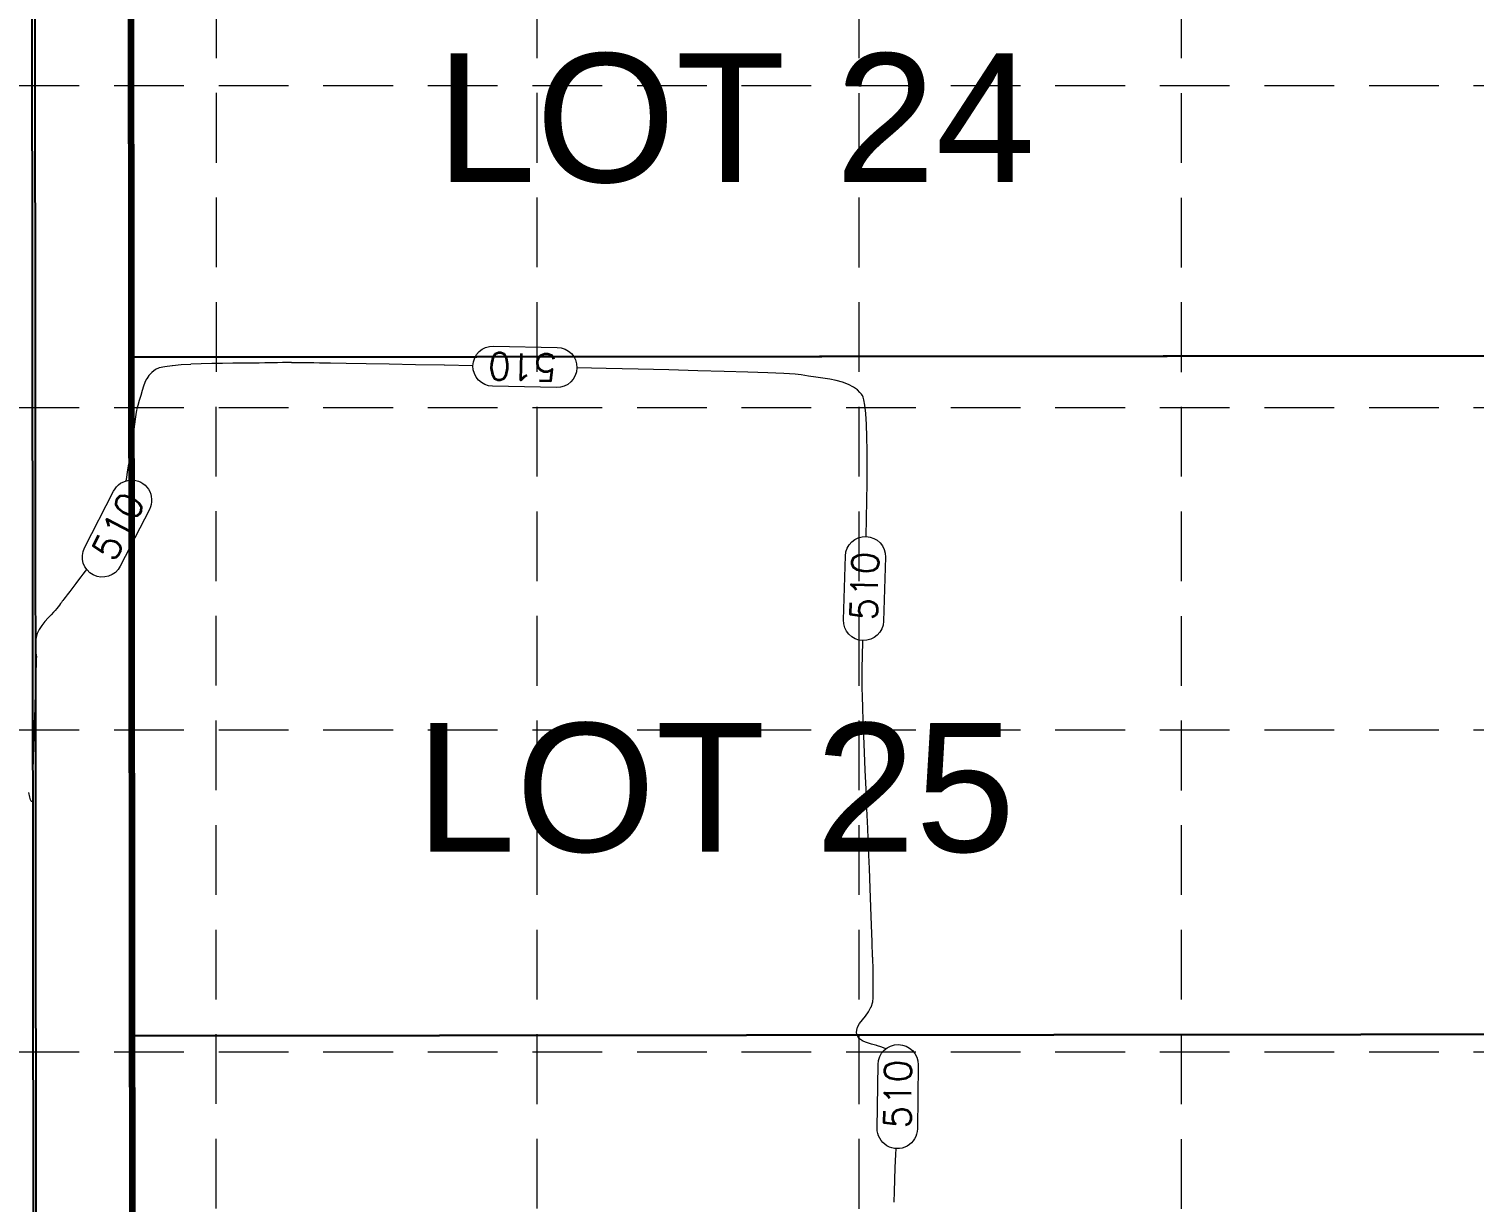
# Model space of a CAD drawing. Header units: feet. Extents: x -406 to 2003, y 7035 to 10885.
# Drawn here: x 343.5 to 613, y 9172.3 to 9391 of the extents above; entities that cross this region are included whole.
import ezdxf

# ---------------------------------------------------------------- set-up
doc = ezdxf.new("R2010")
doc.units = ezdxf.units.FT
doc.header["$LTSCALE"] = 40
doc.header["$MEASUREMENT"] = 0
doc.linetypes.add('HIDDEN', pattern=[0.375, 0.25, -0.125])
for name, color, linetype, lineweight in [('1 PROPOSED CONTOURS', 35, 'Continuous', 0), ('LOT NUMBERS', 3, 'Continuous', 35), ('right of way', 3, 'Continuous', 40), ('SILT FENCE', 200, 'Continuous', 100)]:
    doc.layers.add(name, color=color, linetype=linetype, lineweight=lineweight)
for name, color, linetype in [('GRID', 254, 'HIDDEN'), ('lots', 4, 'Continuous'), ('polys', 7, 'Continuous'), ('proposed pavement', 4, 'Continuous')]:
    doc.layers.add(name, color=color, linetype=linetype)
doc.styles.get("Standard").update_dxf_attribs({"font": 'ARIAL.TTF'})

msp = doc.modelspace()

# ---------------------------------------------------------------- linework, layer by layer
at = {"layer": '1 PROPOSED CONTOURS', "color": 35, "linetype": 'Continuous', "extrusion": (0.020081, 0.999798, 0)}
for points, elevation in [([(-242.63, 510), (-254.53, 510)], 9338.65), ([(-254.53, 510), (-242.63, 510)], 9331.15)]:
    msp.add_lwpolyline(points, dxfattribs=dict(at, elevation=elevation))
at = {"layer": '1 PROPOSED CONTOURS', "color": 35, "elevation": 510}
for points in [[(367.09, 9327.52), (366.39, 9326.99)], [(373.66, 9328.49), (371.85, 9328.38)], [(379.59, 9328.66), (377.59, 9328.63)], [(383.36, 9328.7), (381.53, 9328.69)], [(387.5, 9328.75), (386.4, 9328.72)], [(389.81, 9328.8), (388.74, 9328.78)], [(394.29, 9328.78), (393.34, 9328.79)], [(406.34, 9328.58), (402.66, 9328.65)], [(415.59, 9328.42), (410.68, 9328.51)], [(457.09, 9327.58), (451.1, 9327.71)], [(365.12, 9325.13), (364.85, 9324.4)], [(365.85, 9326.42), (365.44, 9325.81)], [(484.23, 9326.76), (481.26, 9326.89)], [(486.35, 9326.64), (484.23, 9326.76)], [(488.85, 9326.31), (487.5, 9326.53)], [(491.52, 9325.94), (490.2, 9326.12)], [(364.61, 9323.59), (364.35, 9322.71)], [(498.93, 9322.66), (498.86, 9322.76)], [(499.2, 9321.87), (499.04, 9322.4)], [(499.55, 9319.3), (499.37, 9320.9)], [(363.06, 9316.37), (362.94, 9315.34)], [(363.28, 9318.24), (363.17, 9317.33)], [(362.79, 9314.21), (362.6, 9312.98)], [(361.83, 9308.44), (361.65, 9307.38)], [(362.21, 9310.67), (362.02, 9309.54)], [(499.73, 9303.11), (499.78, 9306.36)], [(499.66, 9299.75), (499.73, 9303.11)], [(353.96, 9289.92), (353.56, 9289.39)], [(353.56, 9289.39), (353.14, 9288.85)], [(349.83, 9284.49), (349.69, 9284.31)], [(350.01, 9284.73), (349.83, 9284.49)], [(348.93, 9283.31), (348.68, 9282.98)], [(346.46, 9280.54), (345.88, 9279.81)], [(344.7, 9276.06), (344.74, 9275.38)], [(345.01, 9278.31), (344.81, 9277.55)], [(344.74, 9275.38), (344.8, 9274.78)], [(344.8, 9274.78), (344.85, 9274.3)], [(344.87, 9273.96), (344.86, 9273.57)], [(344.68, 9267.97), (344.65, 9267.1)], [(498.9, 9266.57), (498.86, 9268.21)], [(344.61, 9265.63), (344.59, 9265.02)], [(344.63, 9266.38), (344.61, 9265.63)], [(344.59, 9265.02), (344.57, 9264.48)], [(499.06, 9262.02), (498.97, 9264.49)], [(344.46, 9260.89), (344.42, 9259.83)], [(344.49, 9261.84), (344.46, 9260.89)], [(499.17, 9259.22), (499.06, 9262.02)], [(344.29, 9255.82), (344.27, 9255.23)], [(344.19, 9252.59), (344.19, 9251.91)], [(344.19, 9251.91), (344.22, 9250.96)], [(344.22, 9250.96), (344.26, 9249.89)], [(499.74, 9245.66), (499.58, 9249.3)], [(344.01, 9246.96), (343.97, 9246.97)], [(344.12, 9247.06), (344.05, 9246.98)], [(500.5, 9227.3), (500.36, 9230.82)], [(500.62, 9223.94), (500.5, 9227.3)], [(500.73, 9220.82), (500.62, 9223.94)], [(498.38, 9205.58), (498.9, 9206.26)], [(498.9, 9206.26), (499.47, 9206.98)], [(498, 9204.91), (498.38, 9205.58)], [(499.68, 9202.04), (498.89, 9202.38)], [(505.14, 9181.15), (505.18, 9182.28)], [(504.95, 9176.47), (505.04, 9178.77)]]:
    msp.add_lwpolyline(points, dxfattribs=at)
at = {"layer": '1 PROPOSED CONTOURS', "color": 35, "extrusion": (0.382941, -0.923773, 0), "elevation": -8475.94}
msp.add_lwpolyline([(3911.75, 510), (3911, 510)], dxfattribs=at)
at = {"layer": '1 PROPOSED CONTOURS', "color": 35, "extrusion": (0.215917, -0.976412, 0), "elevation": -9028.37}
msp.add_lwpolyline([(2374.24, 510), (2373.15, 510)], dxfattribs=at)
at = {"layer": '1 PROPOSED CONTOURS', "color": 35, "extrusion": (0.135827, -0.990733, 0), "elevation": -9191.5}
msp.add_lwpolyline([(1633.82, 510), (1632.44, 510)], dxfattribs=at)
at = {"layer": '1 PROPOSED CONTOURS', "color": 35, "extrusion": (0.090109, -0.995932, 0), "elevation": -9256.93}
msp.add_lwpolyline([(1210.91, 510), (1209.28, 510)], dxfattribs=at)
at = {"layer": '1 PROPOSED CONTOURS', "color": 35, "extrusion": (-0.041372, 0.999144, 0), "elevation": 9305.05}
msp.add_lwpolyline([(-761.21, 510), (-759.28, 510)], dxfattribs=at)
at = {"layer": '1 PROPOSED CONTOURS', "color": 35, "extrusion": (-0.02755, 0.99962, 0), "elevation": 9314.69}
msp.add_lwpolyline([(-634.45, 510), (-632.46, 510)], dxfattribs=at)
at = {"layer": '1 PROPOSED CONTOURS', "color": 35, "extrusion": (0.011176, -0.999938, 0), "elevation": -9323.84}
msp.add_lwpolyline([(485.77, 510), (483.83, 510)], dxfattribs=at)
at = {"layer": '1 PROPOSED CONTOURS', "color": 35, "extrusion": (-0.006445, 0.999979, 0), "elevation": 9326.04}
msp.add_lwpolyline([(-445.11, 510), (-443.47, 510)], dxfattribs=at)
at = {"layer": '1 PROPOSED CONTOURS', "color": 35, "extrusion": (0.009533, -0.999955, 0), "elevation": -9324.62}
msp.add_lwpolyline([(475.31, 510), (473.91, 510)], dxfattribs=at)
at = {"layer": '1 PROPOSED CONTOURS', "color": 35, "extrusion": (0.026845, -0.99964, 0), "elevation": -9314.98}
msp.add_lwpolyline([(639.03, 510), (637.79, 510)], dxfattribs=at)
at = {"layer": '1 PROPOSED CONTOURS', "color": 35, "extrusion": (-0.010761, 0.999942, 0), "elevation": 9324.06}
msp.add_lwpolyline([(-491.12, 510), (-490.17, 510)], dxfattribs=at)
at = {"layer": '1 PROPOSED CONTOURS', "color": 35, "extrusion": (-0.001458, 0.999999, 0), "elevation": 9328.23}
msp.add_lwpolyline([(-405.22, 510), (-404.35, 510)], dxfattribs=at)
at = {"layer": '1 PROPOSED CONTOURS', "color": 35, "extrusion": (0.006927, 0.999976, 0), "elevation": 9331.3}
msp.add_lwpolyline([(-327.84, 510), (-326.99, 510)], dxfattribs=at)
at = {"layer": '1 PROPOSED CONTOURS', "color": 35, "extrusion": (0.012909, 0.999917, 0), "elevation": 9333.09}
msp.add_lwpolyline([(-272.88, 510), (-272.01, 510)], dxfattribs=at)
at = {"layer": '1 PROPOSED CONTOURS', "color": 35, "extrusion": (0.015708, 0.999877, 0), "elevation": 9333.82}
msp.add_lwpolyline([(-248.77, 510), (-247.7, 510)], dxfattribs=at)
at = {"layer": '1 PROPOSED CONTOURS', "color": 35, "extrusion": (0.01364, 0.999907, 0), "elevation": 9333.29}
msp.add_lwpolyline([(-269.31, 510), (-268.08, 510)], dxfattribs=at)
at = {"layer": '1 PROPOSED CONTOURS', "color": 35, "extrusion": (0.014588, 0.999894, 0), "elevation": 9333.54}
msp.add_lwpolyline([(-261.56, 510), (-260.47, 510)], dxfattribs=at)
at = {"layer": '1 PROPOSED CONTOURS', "color": 35, "extrusion": (0.015984, 0.999872, 0), "elevation": 9333.89}
msp.add_lwpolyline([(-250.57, 510), (-248.52, 510)], dxfattribs=at)
at = {"layer": '1 PROPOSED CONTOURS', "color": 35, "extrusion": (0.016629, 0.999862, 0), "elevation": 9334.05}
msp.add_lwpolyline([(-247.48, 510), (-244.56, 510)], dxfattribs=at)
at = {"layer": '1 PROPOSED CONTOURS', "color": 35, "extrusion": (0.017533, 0.999846, 0), "elevation": 9334.28}
msp.add_lwpolyline([(-247.07, 510), (-242.72, 510)], dxfattribs=at)
at = {"layer": '1 PROPOSED CONTOURS', "color": 35, "extrusion": (0.018409, 0.999831, 0), "elevation": 9334.49}
msp.add_lwpolyline([(-249.15, 510), (-243.79, 510)], dxfattribs=at)
at = {"layer": '1 PROPOSED CONTOURS', "color": 35, "extrusion": (0.018901, 0.999821, 0), "elevation": 9334.61}
msp.add_lwpolyline([(-249.89, 510), (-244.56, 510)], dxfattribs=at)
at = {"layer": '1 PROPOSED CONTOURS', "color": 35, "extrusion": (0.021684, 0.999765, 0), "elevation": 9335.3}
msp.add_lwpolyline([(-248.73, 510), (-243.31, 510)], dxfattribs=at)
at = {"layer": '1 PROPOSED CONTOURS', "color": 35, "extrusion": (0.02405, 0.999711, 0), "elevation": 9335.87}
msp.add_lwpolyline([(-238.37, 510), (-232.63, 510)], dxfattribs=at)
at = {"layer": '1 PROPOSED CONTOURS', "color": 35, "extrusion": (0.025724, 0.999669, 0), "elevation": 9336.26}
msp.add_lwpolyline([(-228.12, 510), (-222.73, 510)], dxfattribs=at)
at = {"layer": '1 PROPOSED CONTOURS', "color": 35, "extrusion": (0.027943, 0.99961, 0), "elevation": 9336.74}
msp.add_lwpolyline([(-212.33, 510), (-207.4, 510)], dxfattribs=at)
at = {"layer": '1 PROPOSED CONTOURS', "color": 35, "extrusion": (0.031029, 0.999518, 0), "elevation": 9337.35}
msp.add_lwpolyline([(-187.89, 510), (-183.51, 510)], dxfattribs=at)
at = {"layer": '1 PROPOSED CONTOURS', "color": 35, "extrusion": (0.90276, -0.430145, 0), "elevation": -3681.55}
msp.add_lwpolyline([(8576.15, 510), (8575.41, 510)], dxfattribs=at)
at = {"layer": '1 PROPOSED CONTOURS', "color": 35, "extrusion": (0.72583, -0.687874, 0), "elevation": -6149.86}
msp.add_lwpolyline([(7021.84, 510), (7021.05, 510)], dxfattribs=at)
at = {"layer": '1 PROPOSED CONTOURS', "color": 35, "extrusion": (0.035619, 0.999365, 0), "elevation": 9338.12}
msp.add_lwpolyline([(-148.74, 510), (-145.01, 510)], dxfattribs=at)
at = {"layer": '1 PROPOSED CONTOURS', "color": 35, "extrusion": (0.099661, 0.995021, 0), "elevation": 9328.68}
msp.add_lwpolyline([(444.42, 510), (445.58, 510)], dxfattribs=at)
at = {"layer": '1 PROPOSED CONTOURS', "color": 35, "extrusion": (0.137981, 0.990435, 0), "elevation": 9304.56}
msp.add_lwpolyline([(801.32, 510), (802.68, 510)], dxfattribs=at)
at = {"layer": '1 PROPOSED CONTOURS', "color": 35, "extrusion": (0.157438, 0.987529, 0), "elevation": 9287.02}
msp.add_lwpolyline([(981.56, 510), (982.86, 510)], dxfattribs=at)
at = {"layer": '1 PROPOSED CONTOURS', "color": 35, "extrusion": (0.19797, 0.980208, 0), "elevation": 9238.72}
msp.add_lwpolyline([(1361.9, 510), (1363.16, 510)], dxfattribs=at)
at = {"layer": '1 PROPOSED CONTOURS', "color": 35, "extrusion": (0.262337, 0.964976, 0), "elevation": 9128.48}
msp.add_lwpolyline([(1968.47, 510), (1969.68, 510)], dxfattribs=at)
at = {"layer": '1 PROPOSED CONTOURS', "color": 35, "extrusion": (0.353144, 0.935569, 0), "elevation": 8899.22}
msp.add_lwpolyline([(2828.66, 510), (2829.82, 510)], dxfattribs=at)
at = {"layer": '1 PROPOSED CONTOURS', "color": 35, "extrusion": (0.47056, 0.882368, 0), "elevation": 8461.4}
msp.add_lwpolyline([(3948.84, 510), (3949.95, 510)], dxfattribs=at)
at = {"layer": '1 PROPOSED CONTOURS', "color": 35, "extrusion": (0.954015, -0.299759, 0), "elevation": -2446.97}
msp.add_lwpolyline([(9003.22, 510), (9002.2, 510)], dxfattribs=at)
at = {"layer": '1 PROPOSED CONTOURS', "color": 35, "extrusion": (-0.957788, 0.287475, 0), "elevation": 2331.08}
msp.add_lwpolyline([(-9035.68, 510), (-9034.84, 510)], dxfattribs=at)
at = {"layer": '1 PROPOSED CONTOURS', "color": 35, "extrusion": (0.593418, 0.804895, 0), "elevation": 7800.12}
msp.add_lwpolyline([(5132.05, 510), (5132.92, 510)], dxfattribs=at)
at = {"layer": '1 PROPOSED CONTOURS', "color": 35, "extrusion": (0.692719, 0.721208, 0), "elevation": 7069.3}
msp.add_lwpolyline([(6098.92, 510), (6099.57, 510)], dxfattribs=at)
at = {"layer": '1 PROPOSED CONTOURS', "color": 35, "extrusion": (0.760679, 0.649128, 0), "elevation": 6431.15}
msp.add_lwpolyline([(6768.02, 510), (6768.46, 510)], dxfattribs=at)
at = {"layer": '1 PROPOSED CONTOURS', "color": 35, "extrusion": (0.798737, 0.60168, 0), "elevation": 6007.78}
msp.add_lwpolyline([(7146.27, 510), (7146.5, 510)], dxfattribs=at)
at = {"layer": '1 PROPOSED CONTOURS', "color": 35, "extrusion": (0.911597, 0.411086, 0), "elevation": 4287.23}
msp.add_lwpolyline([(8293.12, 510), (8293.4, 510)], dxfattribs=at)
at = {"layer": '1 PROPOSED CONTOURS', "color": 35, "extrusion": (0.984019, 0.178066, 0), "elevation": 2151.13}
msp.add_lwpolyline([(9083.02, 510), (9084, 510)], dxfattribs=at)
at = {"layer": '1 PROPOSED CONTOURS', "color": 35, "extrusion": (0.989418, -0.145092, 0), "elevation": -992.56}
msp.add_lwpolyline([(9273.23, 510), (9272.35, 510)], dxfattribs=at)
at = {"layer": '1 PROPOSED CONTOURS', "color": 35, "extrusion": (0.98311, -0.183017, 0), "elevation": -1348.28}
msp.add_lwpolyline([(9229.1, 510), (9228.23, 510)], dxfattribs=at)
at = {"layer": '1 PROPOSED CONTOURS', "color": 35, "extrusion": (0.972549, -0.232697, 0), "elevation": -1815.14}
msp.add_lwpolyline([(9149.63, 510), (9148.74, 510)], dxfattribs=at)
at = {"layer": '1 PROPOSED CONTOURS', "color": 35, "extrusion": (0.957202, -0.289419, 0), "elevation": -2349.42}
msp.add_lwpolyline([(9028.15, 510), (9027.22, 510)], dxfattribs=at)
at = {"layer": '1 PROPOSED CONTOURS', "color": 35, "extrusion": (0.99805, 0.062422, 0), "elevation": 1080.3}
msp.add_lwpolyline([(9267.94, 510), (9269.94, 510)], dxfattribs=at)
at = {"layer": '1 PROPOSED CONTOURS', "color": 35, "extrusion": (-0.993608, 0.112883, 0), "elevation": 690.92}
msp.add_lwpolyline([(-9298.78, 510), (-9297.81, 510)], dxfattribs=at)
at = {"layer": '1 PROPOSED CONTOURS', "color": 35, "extrusion": (0.999398, 0.034689, 0), "elevation": 822.57}
msp.add_lwpolyline([(9292.03, 510), (9294.36, 510)], dxfattribs=at)
at = {"layer": '1 PROPOSED CONTOURS', "color": 35, "extrusion": (-0.991255, 0.131958, 0), "elevation": 869.46}
msp.add_lwpolyline([(-9281.77, 510), (-9280.64, 510)], dxfattribs=at)
at = {"layer": '1 PROPOSED CONTOURS', "color": 35, "extrusion": (0.999872, 0.015987, 0), "elevation": 648.61}
msp.add_lwpolyline([(9303.16, 510), (9305.79, 510)], dxfattribs=at)
at = {"layer": '1 PROPOSED CONTOURS', "color": 35, "extrusion": (-0.985877, 0.167471, 0), "elevation": 1202.17}
msp.add_lwpolyline([(-9241, 510), (-9239.83, 510)], dxfattribs=at)
at = {"layer": '1 PROPOSED CONTOURS', "color": 35, "extrusion": (0.986008, -0.166696, 0), "elevation": -1194.91}
msp.add_lwpolyline([(9243.12, 510), (9241.94, 510)], dxfattribs=at)
at = {"layer": '1 PROPOSED CONTOURS', "color": 35, "extrusion": (0.999996, 0.002675, 0), "elevation": 524.7}
msp.add_lwpolyline([(9308.08, 510), (9310.97, 510)], dxfattribs=at)
at = {"layer": '1 PROPOSED CONTOURS', "color": 35, "extrusion": (-0.985651, 0.168797, 0), "elevation": 1214.6}
msp.add_lwpolyline([(-9237.06, 510), (-9235.95, 510)], dxfattribs=at)
at = {"layer": '1 PROPOSED CONTOURS', "color": 35, "extrusion": (-0.999974, 0.007145, 0), "elevation": -433.27}
msp.add_lwpolyline([(-9309.7, 510), (-9312.79, 510)], dxfattribs=at)
at = {"layer": '1 PROPOSED CONTOURS', "color": 35, "extrusion": (-0.985461, 0.169905, 0), "elevation": 1224.98}
msp.add_lwpolyline([(-9233.51, 510), (-9232.86, 510)], dxfattribs=at)
at = {"layer": '1 PROPOSED CONTOURS', "color": 35, "linetype": 'Continuous', "extrusion": (0.889793, -0.456365, 0)}
for points, elevation in [([(8431.47, 510), (8443.37, 510)], -3926.73), ([(8443.37, 510), (8431.47, 510)], -3919.23)]:
    msp.add_lwpolyline(points, dxfattribs=dict(at, elevation=elevation))
at = {"layer": '1 PROPOSED CONTOURS', "color": 35, "extrusion": (0.999701, -0.024448, 0), "elevation": 272.15}
msp.add_lwpolyline([(9305.83, 510), (9309.19, 510)], dxfattribs=at)
at = {"layer": '1 PROPOSED CONTOURS', "color": 35, "linetype": 'Continuous', "extrusion": (0.999517, -0.031071, 0)}
for points, elevation in [([(9291.77, 510), (9303.68, 510)], 206.76), ([(9303.68, 510), (9291.77, 510)], 214.26)]:
    msp.add_lwpolyline(points, dxfattribs=dict(at, elevation=elevation))
at = {"layer": '1 PROPOSED CONTOURS', "color": 35, "extrusion": (0.795916, -0.605408, 0), "elevation": -5342.47}
for points in [[(7608.72, 510), (7608.28, 510)], [(7604.47, 510), (7603.56, 510)], [(7605.39, 510), (7604.47, 510)], [(7606.24, 510), (7605.39, 510)], [(7606.93, 510), (7606.24, 510)], [(7600.99, 510), (7600.69, 510)], [(7601.23, 510), (7600.99, 510)], [(7602.13, 510), (7601.76, 510)], [(7602.75, 510), (7602.13, 510)], [(7603.56, 510), (7602.75, 510)]]:
    msp.add_lwpolyline(points, dxfattribs=at)
at = {"layer": '1 PROPOSED CONTOURS', "color": 35, "extrusion": (0.720787, -0.693157, 0), "elevation": -6183.17}
msp.add_lwpolyline([(6931.15, 510), (6930.34, 510)], dxfattribs=at)
at = {"layer": '1 PROPOSED CONTOURS', "color": 35, "extrusion": (0.716046, -0.698054, 0), "elevation": -6230.27}
msp.add_lwpolyline([(6889.5, 510), (6888.85, 510)], dxfattribs=at)
at = {"layer": '1 PROPOSED CONTOURS', "color": 35, "extrusion": (0.744436, -0.667693, 0), "elevation": -5938.58}
msp.add_lwpolyline([(7142.91, 510), (7142.47, 510)], dxfattribs=at)
at = {"layer": '1 PROPOSED CONTOURS', "color": 35, "extrusion": (0.792827, -0.609447, 0), "elevation": -5381.04}
msp.add_lwpolyline([(7572.29, 510), (7571.8, 510)], dxfattribs=at)
at = {"layer": '1 PROPOSED CONTOURS', "color": 35, "extrusion": (0.798199, -0.602394, 0), "elevation": -5313.69}
msp.add_lwpolyline([(7620.49, 510), (7620.12, 510)], dxfattribs=at)
at = {"layer": '1 PROPOSED CONTOURS', "color": 35, "extrusion": (0.797344, -0.603525, 0), "elevation": -5324.49}
msp.add_lwpolyline([(7613.3, 510), (7612.95, 510)], dxfattribs=at)
at = {"layer": '1 PROPOSED CONTOURS', "color": 35, "extrusion": (-0.901063, 0.433689, 0), "elevation": 3713.02}
msp.add_lwpolyline([(-8510.8, 510), (-8509.96, 510)], dxfattribs=at)
at = {"layer": '1 PROPOSED CONTOURS', "color": 35, "extrusion": (0.830965, -0.556324, 0), "elevation": -4875.17}
msp.add_lwpolyline([(7903.62, 510), (7902.71, 510)], dxfattribs=at)
at = {"layer": '1 PROPOSED CONTOURS', "color": 35, "extrusion": (0.742434, -0.669919, 0), "elevation": -5959.98}
msp.add_lwpolyline([(7123.19, 510), (7122.29, 510)], dxfattribs=at)
at = {"layer": '1 PROPOSED CONTOURS', "color": 35, "extrusion": (0.999841, -0.017832, 0), "elevation": 179.23}
msp.add_lwpolyline([(9281.47, 510), (9280.73, 510)], dxfattribs=at)
at = {"layer": '1 PROPOSED CONTOURS', "color": 35, "extrusion": (0.992384, -0.12318, 0), "elevation": -800.63}
msp.add_lwpolyline([(9249.37, 510), (9248.61, 510)], dxfattribs=at)
at = {"layer": '1 PROPOSED CONTOURS', "color": 35, "extrusion": (0.999667, -0.025824, 0), "elevation": 259.26}
msp.add_lwpolyline([(9283.96, 510), (9286.61, 510)], dxfattribs=at)
at = {"layer": '1 PROPOSED CONTOURS', "color": 35, "extrusion": (0.999576, -0.029114, 0), "elevation": 228.7}
msp.add_lwpolyline([(9287.41, 510), (9287.59, 510)], dxfattribs=at)
at = {"layer": '1 PROPOSED CONTOURS', "color": 35, "extrusion": (-0.999505, 0.031455, 0), "elevation": -52.99}
msp.add_lwpolyline([(-9279.53, 510), (-9279.23, 510)], dxfattribs=at)
at = {"layer": '1 PROPOSED CONTOURS', "color": 35, "extrusion": (0.998405, 0.056464, 0), "elevation": 867.97}
msp.add_lwpolyline([(9240.03, 510), (9239.69, 510)], dxfattribs=at)
at = {"layer": '1 PROPOSED CONTOURS', "color": 35, "extrusion": (0.999508, -0.031356, 0), "elevation": 53.91}
msp.add_lwpolyline([(9279.83, 510), (9279.53, 510)], dxfattribs=at)
at = {"layer": '1 PROPOSED CONTOURS', "color": 35, "extrusion": (-0.999794, 0.020317, 0), "elevation": -310.4}
msp.add_lwpolyline([(-9280.05, 510), (-9282.39, 510)], dxfattribs=at)
at = {"layer": '1 PROPOSED CONTOURS', "color": 35, "extrusion": (0.999487, -0.032016, 0), "elevation": 47.78}
msp.add_lwpolyline([(9277.08, 510), (9276.17, 510)], dxfattribs=at)
at = {"layer": '1 PROPOSED CONTOURS', "color": 35, "extrusion": (0.999488, -0.032001, 0), "elevation": 47.92}
msp.add_lwpolyline([(9277.88, 510), (9277.08, 510)], dxfattribs=at)
at = {"layer": '1 PROPOSED CONTOURS', "color": 35, "extrusion": (-0.999489, 0.03197, 0), "elevation": -48.21}
msp.add_lwpolyline([(-9278.5, 510), (-9277.88, 510)], dxfattribs=at)
at = {"layer": '1 PROPOSED CONTOURS', "color": 35, "extrusion": (0.999492, -0.031882, 0), "elevation": 49.03}
msp.add_lwpolyline([(9278.87, 510), (9278.49, 510)], dxfattribs=at)
at = {"layer": '1 PROPOSED CONTOURS', "color": 35, "extrusion": (-0.999499, 0.031655, 0), "elevation": -51.13}
msp.add_lwpolyline([(-9279.24, 510), (-9278.86, 510)], dxfattribs=at)
at = {"layer": '1 PROPOSED CONTOURS', "color": 35, "extrusion": (-0.999937, 0.011231, 0), "elevation": -394.72}
msp.add_lwpolyline([(-9274.84, 510), (-9276.85, 510)], dxfattribs=at)
at = {"layer": '1 PROPOSED CONTOURS', "color": 35, "extrusion": (-0.999487, 0.032025, 0), "elevation": -47.7}
msp.add_lwpolyline([(-9275.2, 510), (-9274.25, 510)], dxfattribs=at)
at = {"layer": '1 PROPOSED CONTOURS', "color": 35, "extrusion": (0.999487, -0.032023, 0), "elevation": 47.72}
msp.add_lwpolyline([(9276.17, 510), (9275.2, 510)], dxfattribs=at)
at = {"layer": '1 PROPOSED CONTOURS', "color": 35, "extrusion": (0.99999, 0.004477, 0), "elevation": 540.35}
msp.add_lwpolyline([(9265.88, 510), (9267.5, 510)], dxfattribs=at)
at = {"layer": '1 PROPOSED CONTOURS', "color": 35, "extrusion": (0.999487, -0.032014, 0), "elevation": 47.8}
msp.add_lwpolyline([(9273.38, 510), (9272.66, 510)], dxfattribs=at)
at = {"layer": '1 PROPOSED CONTOURS', "color": 35, "extrusion": (0.999508, 0.031351, 0), "elevation": 789.17}
msp.add_lwpolyline([(9244.29, 510), (9246.37, 510)], dxfattribs=at)
at = {"layer": '1 PROPOSED CONTOURS', "color": 35, "extrusion": (0.999488, -0.032005, 0), "elevation": 47.89}
for points in [[(9268.87, 510), (9268.12, 510)], [(9269.62, 510), (9268.87, 510)], [(9270.76, 510), (9270.22, 510)], [(9266.11, 510), (9265, 510)], [(9262.92, 510), (9262.1, 510)], [(9259.48, 510), (9258.86, 510)], [(9259.96, 510), (9259.48, 510)], [(9260.41, 510), (9259.96, 510)]]:
    msp.add_lwpolyline(points, dxfattribs=at)
at = {"layer": '1 PROPOSED CONTOURS', "color": 35, "extrusion": (-0.999488, 0.032005, 0), "elevation": -47.89}
for points in [[(-9270.22, 510), (-9269.62, 510)], [(-9263.91, 510), (-9262.92, 510)], [(-9265, 510), (-9263.91, 510)], [(-9260.9, 510), (-9260.41, 510)], [(-9261.51, 510), (-9260.9, 510)]]:
    msp.add_lwpolyline(points, dxfattribs=at)
at = {"layer": '1 PROPOSED CONTOURS', "color": 35, "extrusion": (0.999169, 0.040749, 0), "elevation": 876.05}
msp.add_lwpolyline([(9228.09, 510), (9231.19, 510)], dxfattribs=at)
at = {"layer": '1 PROPOSED CONTOURS', "color": 35, "extrusion": (0.999121, 0.041926, 0), "elevation": 886.93}
msp.add_lwpolyline([(9223.73, 510), (9227.06, 510)], dxfattribs=at)
at = {"layer": '1 PROPOSED CONTOURS', "color": 35, "extrusion": (0.999092, 0.042609, 0), "elevation": 893.23}
msp.add_lwpolyline([(9219.61, 510), (9223.12, 510)], dxfattribs=at)
at = {"layer": '1 PROPOSED CONTOURS', "color": 35, "extrusion": (0.999864, 0.016518, 0), "elevation": 497}
msp.add_lwpolyline([(9242.94, 510), (9241.87, 510)], dxfattribs=at)
at = {"layer": '1 PROPOSED CONTOURS', "color": 35, "extrusion": (0.985123, 0.17185, 0), "elevation": 1927.76}
msp.add_lwpolyline([(9051.17, 510), (9052.07, 510)], dxfattribs=at)
at = {"layer": '1 PROPOSED CONTOURS', "color": 35, "extrusion": (0.966459, 0.256822, 0), "elevation": 2707.15}
msp.add_lwpolyline([(8848.82, 510), (8849.36, 510)], dxfattribs=at)
at = {"layer": '1 PROPOSED CONTOURS', "color": 35, "extrusion": (0.9029, 0.429851, 0), "elevation": 4285.35}
msp.add_lwpolyline([(8201.33, 510), (8201.6, 510)], dxfattribs=at)
at = {"layer": '1 PROPOSED CONTOURS', "color": 35, "extrusion": (0.664908, 0.746925, 0), "elevation": 7135.5}
msp.add_lwpolyline([(5891.47, 510), (5891.57, 510)], dxfattribs=at)
at = {"layer": '1 PROPOSED CONTOURS', "color": 35, "extrusion": (-0.321478, 0.946917, 0), "elevation": 8645.51}
msp.add_lwpolyline([(-3298.49, 510), (-3298.44, 510)], dxfattribs=at)
at = {"layer": '1 PROPOSED CONTOURS', "color": 35, "extrusion": (0.960532, -0.278169, 0), "elevation": -2241.71}
msp.add_lwpolyline([(8978.1, 510), (8977.82, 510)], dxfattribs=at)
at = {"layer": '1 PROPOSED CONTOURS', "color": 35, "extrusion": (0.994372, -0.105948, 0), "elevation": -637.48}
msp.add_lwpolyline([(9232.31, 510), (9231.75, 510)], dxfattribs=at)
at = {"layer": '1 PROPOSED CONTOURS', "color": 35, "extrusion": (-0.999741, 0.022744, 0), "elevation": -133.83}
msp.add_lwpolyline([(-9254.26, 510), (-9253.33, 510)], dxfattribs=at)
at = {"layer": '1 PROPOSED CONTOURS', "color": 35, "extrusion": (0.999081, 0.042856, 0), "elevation": 895.51}
msp.add_lwpolyline([(9212.03, 510), (9215.75, 510)], dxfattribs=at)
at = {"layer": '1 PROPOSED CONTOURS', "color": 35, "extrusion": (0.999097, 0.042494, 0), "elevation": 892.17}
msp.add_lwpolyline([(9208.61, 510), (9212.36, 510)], dxfattribs=at)
at = {"layer": '1 PROPOSED CONTOURS', "color": 35, "extrusion": (0.999126, 0.041807, 0), "elevation": 885.84}
msp.add_lwpolyline([(9205.49, 510), (9209.22, 510)], dxfattribs=at)
at = {"layer": '1 PROPOSED CONTOURS', "color": 35, "extrusion": (0.999169, 0.040761, 0), "elevation": 876.2}
msp.add_lwpolyline([(9202.76, 510), (9206.41, 510)], dxfattribs=at)
at = {"layer": '1 PROPOSED CONTOURS', "color": 35, "extrusion": (0.999528, 0.03072, 0), "elevation": 783.76}
msp.add_lwpolyline([(9198.23, 510), (9201.08, 510)], dxfattribs=at)
at = {"layer": '1 PROPOSED CONTOURS', "color": 35, "extrusion": (0.99968, 0.025282, 0), "elevation": 733.71}
msp.add_lwpolyline([(9199.84, 510), (9202.36, 510)], dxfattribs=at)
at = {"layer": '1 PROPOSED CONTOURS', "color": 35, "extrusion": (0.999854, 0.017068, 0), "elevation": 658.1}
msp.add_lwpolyline([(9203.41, 510), (9205.55, 510)], dxfattribs=at)
at = {"layer": '1 PROPOSED CONTOURS', "color": 35, "extrusion": (-0.999741, 0.022743, 0), "elevation": -291.3}
msp.add_lwpolyline([(-9219.37, 510), (-9220.6, 510)], dxfattribs=at)
at = {"layer": '1 PROPOSED CONTOURS', "color": 35, "extrusion": (0.999994, 0.003493, 0), "elevation": 533.1}
msp.add_lwpolyline([(9209.78, 510), (9211.5, 510)], dxfattribs=at)
at = {"layer": '1 PROPOSED CONTOURS', "color": 35, "extrusion": (0.879388, -0.476106, 0), "elevation": -3944.16}
msp.add_lwpolyline([(8335.26, 510), (8336.27, 510)], dxfattribs=at)
at = {"layer": '1 PROPOSED CONTOURS', "color": 35, "extrusion": (0.952458, -0.304669, 0), "elevation": -2328.87}
msp.add_lwpolyline([(8923.34, 510), (8924.41, 510)], dxfattribs=at)
at = {"layer": '1 PROPOSED CONTOURS', "color": 35, "extrusion": (-0.995647, 0.093204, 0), "elevation": 359.73}
msp.add_lwpolyline([(-9216.25, 510), (-9216.95, 510)], dxfattribs=at)
at = {"layer": '1 PROPOSED CONTOURS', "color": 35, "extrusion": (0.813347, -0.581779, 0), "elevation": -4950.19}
msp.add_lwpolyline([(7779.05, 510), (7780.01, 510)], dxfattribs=at)
at = {"layer": '1 PROPOSED CONTOURS', "color": 35, "extrusion": (-0.999337, 0.036409, 0), "elevation": -162.39}
msp.add_lwpolyline([(-9215.93, 510), (-9216.37, 510)], dxfattribs=at)
at = {"layer": '1 PROPOSED CONTOURS', "color": 35, "extrusion": (0.987744, 0.156081, 0), "elevation": 1928.27}
msp.add_lwpolyline([(9013.09, 510), (9013.41, 510)], dxfattribs=at)
at = {"layer": '1 PROPOSED CONTOURS', "color": 35, "extrusion": (0.959764, -0.280807, 0), "elevation": -2106.83}
msp.add_lwpolyline([(8973.8, 510), (8974.38, 510)], dxfattribs=at)
at = {"layer": '1 PROPOSED CONTOURS', "color": 35, "extrusion": (0.963972, 0.266005, 0), "elevation": 2928.14}
msp.add_lwpolyline([(8739.41, 510), (8739.57, 510)], dxfattribs=at)
at = {"layer": '1 PROPOSED CONTOURS', "color": 35, "extrusion": (0.938468, 0.345366, 0), "elevation": 3645.83}
msp.add_lwpolyline([(8465.03, 510), (8465.17, 510)], dxfattribs=at)
at = {"layer": '1 PROPOSED CONTOURS', "color": 35, "extrusion": (0.879987, 0.474999, 0), "elevation": 4809.76}
msp.add_lwpolyline([(7861.96, 510), (7862.25, 510)], dxfattribs=at)
at = {"layer": '1 PROPOSED CONTOURS', "color": 35, "extrusion": (0.752805, 0.658244, 0), "elevation": 6432.82}
msp.add_lwpolyline([(6599.8, 510), (6600.23, 510)], dxfattribs=at)
at = {"layer": '1 PROPOSED CONTOURS', "color": 35, "extrusion": (0.566825, 0.823838, 0), "elevation": 7864.06}
msp.add_lwpolyline([(4805.13, 510), (4805.74, 510)], dxfattribs=at)
at = {"layer": '1 PROPOSED CONTOURS', "color": 35, "extrusion": (0.289178, 0.957275, 0), "elevation": 8953.39}
msp.add_lwpolyline([(2181.75, 510), (2182.7, 510)], dxfattribs=at)
at = {"layer": '1 PROPOSED CONTOURS', "color": 35, "extrusion": (0.266002, 0.963972, 0), "elevation": 9003.41}
msp.add_lwpolyline([(1964.12, 510), (1965.14, 510)], dxfattribs=at)
at = {"layer": '1 PROPOSED CONTOURS', "color": 35, "extrusion": (0.307054, 0.951692, 0), "elevation": 8911}
msp.add_lwpolyline([(2346.99, 510), (2348.02, 510)], dxfattribs=at)
at = {"layer": '1 PROPOSED CONTOURS', "color": 35, "extrusion": (0.410919, 0.911672, 0), "elevation": 8594.96}
msp.add_lwpolyline([(3322.01, 510), (3322.79, 510)], dxfattribs=at)
at = {"layer": '1 PROPOSED CONTOURS', "color": 35, "linetype": 'Continuous', "extrusion": (-0.999909, 0.013519, 0)}
for points, elevation in [([(-9192.01, 510), (-9203.92, 510)], -377.43), ([(-9203.92, 510), (-9192.01, 510)], -384.93)]:
    msp.add_lwpolyline(points, dxfattribs=dict(at, elevation=elevation))
at = {"layer": '1 PROPOSED CONTOURS', "color": 35, "extrusion": (-0.999155, 0.041094, 0), "elevation": -127.42}
msp.add_lwpolyline([(-9191.77, 510), (-9194.15, 510)], dxfattribs=at)
at = {"layer": '1 PROPOSED CONTOURS', "color": 35, "extrusion": (0.999529, -0.030688, 0), "elevation": 223.1}
msp.add_lwpolyline([(9185.47, 510), (9187.65, 510)], dxfattribs=at)
at = {"layer": '1 PROPOSED CONTOURS', "color": 35, "extrusion": (-0.999815, 0.019231, 0), "elevation": -328.36}
msp.add_lwpolyline([(-9180.31, 510), (-9182.31, 510)], dxfattribs=at)
at = {"layer": '1 PROPOSED CONTOURS', "color": 35, "linetype": 'Continuous', "extrusion": (0, 0, -1)}
for centre, start, end in [((-430.03, 9328.15, -510), 271.1506, 91.1506), ((-441.93, 9327.91, -510), 91.1506, 271.1506), ((-362.62, 9303.16, -510), 27.1528, 207.1528), ((-499.48, 9292.64, -510), 1.7805, 181.7805), ((-357.19, 9292.57, -510), 207.1528, 27.1528), ((-499.11, 9280.74, -510), 181.7805, 1.7805), ((-505.57, 9197.92, -510), 0.7746, 180.7746), ((-505.41, 9186.02, -510), 180.7746, 0.7746)]:
    msp.add_arc(centre, 3.75, start, end, dxfattribs=at)
at = {"layer": 'GRID', "color": 252, "linetype": 'HIDDEN', "lineweight": 0, "ltscale": 1.3}
for p, q in [((438.26, 7338.08), (438.26, 10822.14)), ((498.33, 7338.07), (498.33, 10822.14)), ((558.4, 7338.06), (558.4, 10822.14)), ((378.22, 7338.09), (378.59, 10819.65)), ((-342.62, 9380.5), (1939.97, 9380.5)), ((-342.62, 9320.43), (1939.97, 9320.43)), ((-342.62, 9260.36), (1939.97, 9260.36)), ((-342.62, 9200.3), (1939.97, 9200.3))]:
    msp.add_line(p, q, dxfattribs=at)
at = {"layer": 'lots', "color": 7, "linetype": 'Continuous'}
for p, q in [((877.67, 9330.33), (362.62, 9329.82)), ((877.67, 9330.33), (362.62, 9329.82)), ((878.25, 9203.83), (362.75, 9203.32)), ((878.25, 9203.83), (362.75, 9203.32))]:
    msp.add_line(p, q, dxfattribs=at)
at = {"layer": 'polys', "color": 7, "linetype": 'Continuous'}
for points in [[(362.5, 9456.32), (362.62, 9329.82), (877.67, 9330.33), (877.09, 9456.83)], [(362.62, 9329.82), (362.75, 9203.32), (878.25, 9203.83), (877.67, 9330.33)], [(362.75, 9203.32), (362.87, 9076.82), (878.82, 9077.33), (878.25, 9203.83)]]:
    msp.add_lwpolyline(points, close=True, dxfattribs=at)
at = {"layer": 'proposed pavement', "color": 7, "linetype": 'Continuous'}
for p, q in [((344.12, 9834.73), (345.65, 8297.83)), ((343.88, 9575.12), (345.15, 8297.83))]:
    msp.add_line(p, q, dxfattribs=at)
at = {"layer": 'right of way', "color": 7, "linetype": 'Continuous'}
msp.add_line((362.12, 9835.82), (363.63, 8317.82), dxfattribs=at)
msp.add_line((362.12, 9835.82), (363.63, 8317.82), dxfattribs=at)
at = {"layer": 'SILT FENCE', "color": 7, "linetype": 'Continuous'}
msp.add_line((363.63, 8317.82), (362.12, 9835.82), dxfattribs=at)

# ---------------------------------------------------------------- texts
at = {"layer": '1 PROPOSED CONTOURS', "color": 35, "linetype": 'Continuous', "char_height": 5, "width": 17.8571, "attachment_point": 1}
for insert, rotation in [((441.88, 9325.41, 510), 178.8494), ((354.97, 9293.71, 510), 62.8472), ((496.61, 9280.82, 510), 88.2195), ((502.91, 9186.05, 510), 89.2254)]:
    msp.add_mtext('\\Fsimplex.shx;\\W1.0000000000;\\T1.0000000000;\\o\\l510', dxfattribs=dict(at, insert=insert, rotation=rotation))
at = {"layer": 'LOT NUMBERS', "color": 7, "linetype": 'Continuous'}
for s, p in [('LOT 24', (419.36, 9362.46)), ('LOT 25', (415.61, 9237.61))]:
    msp.add_text(s, height=24, dxfattribs=at).set_placement(p)

doc.saveas('drawing.dxf')
